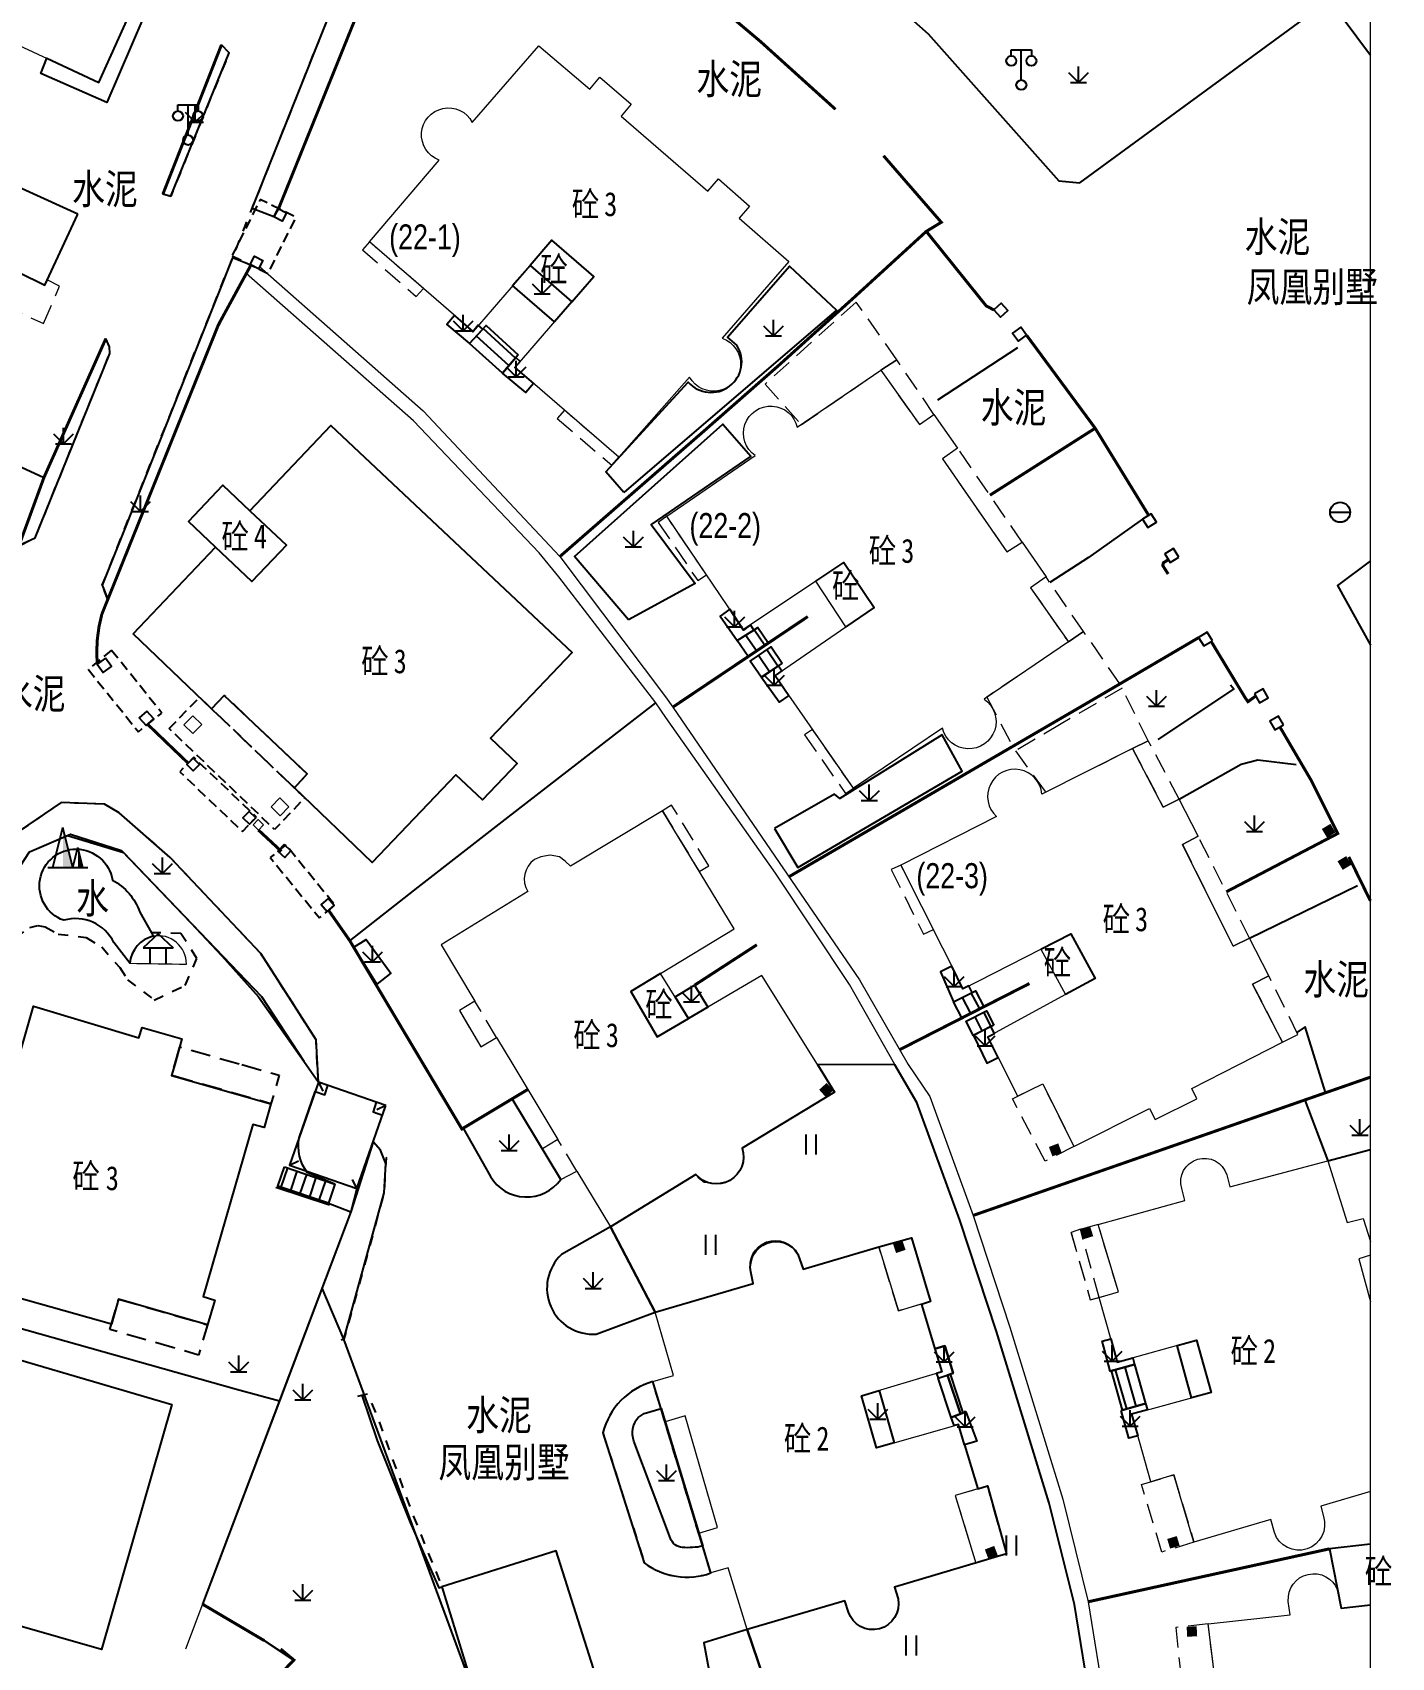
# Model space of a CAD drawing. Extents: x 396500 to 398250, y 1005980 to 1008200.
# Drawn here: x 397633.3 to 397701.1, y 1007370.4 to 1007451.5 of the extents above; entities that cross this region are included whole.
import ezdxf
from ezdxf.enums import TextEntityAlignment as Align

# ---------------------------------------------------------------- set-up
doc = ezdxf.new("R2010")
doc.units = 0
doc.header["$LTSCALE"] = 0.5
for name, pattern in [('X32', [1.5, 1, -0.5]), ('X5', [3, 2, -1]), ('X6', [2, 1, -1])]:
    doc.linetypes.add(name, pattern=pattern)
doc.layers.get('0').update_dxf_attribs({"linetype": 'CONTINUOUS'})
doc.layers.add('ASSIST', color=7, linetype='CONTINUOUS', plot=False)
for name, color, linetype in [('DLDW', 11, 'CONTINUOUS'), ('DLSS', 4, 'CONTINUOUS'), ('DMTZ', 3, 'CONTINUOUS'), ('GXYZ', 2, 'CONTINUOUS'), ('JMD', 6, 'CONTINUOUS'), ('SXSS', 5, 'CONTINUOUS'), ('ZBTZ', 3, 'CONTINUOUS')]:
    doc.layers.add(name, color=color, linetype=linetype)
doc.layers.add('绘图层', color=6, linetype='CONTINUOUS', lineweight=5)
doc.styles.add('宋体', font='SIMSUN.TTF')
doc.styles.add('正等线体', font='simhei.ttf')
doc.styles.add('细等线体', font='长等线体_0.TTF', dxfattribs={"width": 0.8})
doc.linetypes.add('10422', pattern='A,2,[150,AAA.SHX,S=1,R=0,X=0,Y=1],2,[177,AAA.SHX,S=1,R=0,X=0,Y=0.8],1e-09', length=4)
doc.linetypes.add('1161', pattern='A,0,[149,AAA.SHX,S=0.15,R=0,X=0,Y=0],-1.6', length=1.6)
doc.linetypes.add('443', pattern='A,5,[169,AAA.SHX,S=0.83,R=0,X=0,Y=0],5', length=10)
doc.linetypes.add('444', pattern='A,4.5,[145,AAA.SHX,S=1,R=0,X=0,Y=1],4.5,-0.5,[146,AAA.SHX,S=1,R=0,X=0,Y=0],-0.5', length=10)
doc.linetypes.add('445', pattern='A,8,-0.5,[147,AAA.SHX,S=1,R=0,X=0,Y=0],-1.5', length=10)

# ---------------------------------------------------------------- blocks, each defined once
blk = doc.blocks.new('gc124')
for p, q in [((-1, 1), (0, 0)), ((-0.8, 0), (0.8, 0)), ((0, 0), (0, 1.6)), ((0, 0), (1, 1))]:
    blk.add_line(p, q)
blk = doc.blocks.new('gc121')
for p, q in [((-0.5, -1), (-0.5, 1)), ((0.5, -1), (0.5, 1))]:
    blk.add_line(p, q)
blk = doc.blocks.new('gc291')
blk.add_lwpolyline([(-0.5, -0.5), (0.5, -0.5), (0.5, 0.5), (-0.5, 0.5), (-0.5, -0.5)])
blk = doc.blocks.new('gc002')
at = {"const_width": 1}
blk.add_lwpolyline([(-0.5, 0), (0.5, 0)], dxfattribs=at)
blk = doc.blocks.new('gc042')
blk.add_line((-1, 0), (1, 0))
blk.add_circle((0, 0), 1)
blk = doc.blocks.new('gc097')
for p, q in [((-1, 2.9), (-1, 3.5)), ((-1, 3.5), (1, 3.5)), ((0, 0.5), (0, 3.5)), ((1, 3.5), (1, 2.9))]:
    blk.add_line(p, q)
for centre in [(-1, 2.4), (1, 2.4), (0, 0)]:
    blk.add_circle(centre, 0.5)
blk = doc.blocks.new('gc021')
for p, q in [((-1.5, 0), (-0.5, 4)), ((0.5, 0), (-0.5, 4)), ((0.5, 0), (1, 2)), ((1.5, 0), (1, 2)), ((-2, 0), (2, 0))]:
    blk.add_line(p, q)
for points in [[(-0.5, 4), (0.5, 0), (-0.5, 0)], [(1, 2), (1.5, 0), (1, 0)]]:
    blk.add_solid(points)
blk = doc.blocks.new('gc100')
for p, q in [((0, 3), (-1.5, 1.6)), ((0, 3), (1.5, 1.6)), ((-1.5, 1.6), (1.5, 1.6)), ((-0.8, 0), (-0.8, 1.6)), ((0.8, 0), (0.8, 1.6))]:
    blk.add_line(p, q)

msp = doc.modelspace()

# ---------------------------------------------------------------- linework, layer by layer
at = {"layer": 'ASSIST', "linetype": 'Continuous', "flags": 128}
for points in [[(397657.495, 1007435.4), (397656.713, 1007434.489), (397655.078, 1007435.967), (397655.899, 1007436.863)], [(397669.98, 1007421.03), (397668.971, 1007420.354), (397668.419, 1007421.157), (397669.447, 1007421.805)], [(397670.674, 1007420.02), (397669.63, 1007419.303), (397669.064, 1007420.127), (397670.116, 1007420.833)], [(397680.724, 1007402.883), (397679.626, 1007402.323), (397679.218, 1007403.122), (397680.301, 1007403.674)], [(397681.229, 1007401.968), (397680.199, 1007401.452), (397679.838, 1007402.161), (397680.864, 1007402.684)], [(397645.845, 1007394.895), (397648.363, 1007394.039), (397648.037, 1007393.078), (397645.518, 1007393.934)], [(397687.084, 1007384.717), (397688.241, 1007385.041), (397688.791, 1007383.088), (397687.637, 1007382.762)], [(397679.682, 1007382.621), (397679.094, 1007382.397), (397678.439, 1007384.349), (397679.039, 1007384.55)]]:
    msp.add_lwpolyline(points, close=True, dxfattribs=at)
at = {"layer": 'DLDW', "linetype": 'Continuous', "lineweight": 0}
msp.add_lwpolyline([(397639.297, 1007406.404, 0.325068), (397638.139, 1007405.059, 0.006072), (397640.959, 1007405.012, 0.470006), (397639.297, 1007406.404)], format="xyb", close=True, dxfattribs=at)
at = {"layer": 'DLSS', "linetype": 'X6'}
msp.add_lwpolyline([(397637.032, 1007423.193), (397636.764, 1007423.922), (397650.04, 1007457.282), (397650.955, 1007458.473), (397652.284, 1007459.349, -0.258295), (397658.655, 1007459.404), (397659.73, 1007458.755)], format="xyb", dxfattribs=at)
at = {"layer": 'DLSS', "linetype": 'X6', "flags": 128}
for points in [[(397642.705, 1007450.869), (397643.09, 1007450.482), (397640.173, 1007443.319), (397639.788, 1007443.432)], [(397632.717, 1007425.933), (397633.424, 1007426.284), (397637.133, 1007435.48), (397637.129, 1007435.804), (397636.939, 1007436.214)], [(397650.273, 1007396.151), (397650.643, 1007395.721), (397650.913, 1007395.356), (397650.819, 1007393.599), (397648.809, 1007386.301), (397648.209, 1007386.063)]]:
    msp.add_lwpolyline(points, dxfattribs=at)
at = {"layer": 'DLSS', "linetype": 'X6'}
for points in [[(397647.48, 1007400), (397647.424, 1007401.24), (397644.662, 1007405.544), (397640.149, 1007410.333), (397637.598, 1007412.561), (397636.868, 1007412.986), (397634.717, 1007413.067), (397632.632, 1007411.654), (397630.919, 1007409.238), (397629.207, 1007405.136), (397629.346, 1007404.572), (397629.902, 1007404.24)], [(397630.74, 1007406.145), (397631.683, 1007405.768), (397632.114, 1007405.766), (397632.444, 1007406.078), (397632.445, 1007406.331), (397633.156, 1007406.83), (397633.551, 1007406.939), (397633.919, 1007406.871), (397634.564, 1007406.512), (397635.958, 1007406.332), (397636.733, 1007405.865), (397637.634, 1007404.842), (397638.02, 1007404.234), (397639.35, 1007403.214), (397640.898, 1007403.946), (397641.481, 1007405.297), (397640.68, 1007406.539), (397639.212, 1007406.577)], [(397647.542, 1007399.122), (397647.48, 1007400)]]:
    msp.add_lwpolyline(points, dxfattribs=at)
msp.add_lwpolyline([(397664.211, 1007384.184, 0.267468), (397661.726, 1007381.626), (397663.793, 1007375.145, 0.253695), (397667.112, 1007374.635)], format="xyb", close=True, dxfattribs=at)
at = {"layer": 'DLSS', "linetype": 'X6', "elevation": 0.948, "flags": 128}
msp.add_lwpolyline([(397649.509, 1007383.459), (397649.993, 1007383.572), (397650.431, 1007382.544), (397652.177, 1007377.722), (397653.702, 1007373.938)], dxfattribs=at)
at = {"layer": 'DMTZ', "linetype": '10422', "lineweight": 0}
for points in [[(397676.279, 1007400), (397674.022, 1007403.991), (397670.334, 1007409.553), (397664.869, 1007417.312), (397664.362, 1007418.047), (397659.534, 1007424.333), (397658.545, 1007425.529), (397652.274, 1007432.114), (397643.944, 1007439.463)], [(397644.609, 1007439.811), (397652.761, 1007432.619), (397659.582, 1007425.345)], [(397659.582, 1007425.345), (397664.854, 1007418.352), (397665.217, 1007417.835)], [(397665.217, 1007417.835), (397674.521, 1007404.225), (397676.943, 1007400)], [(397696.761, 1007306.861), (397687.598, 1007312.246), (397680.382, 1007317.646), (397684.902, 1007334.133), (397685.546, 1007336.91), (397686.965, 1007344.819), (397687.483, 1007353.638), (397687.217, 1007358.309), (397686.809, 1007362.596), (397686.086, 1007367.833), (397685.248, 1007373.06), (397683.988, 1007378.125), (397681.358, 1007386.68), (397679.528, 1007392.242), (397677.386, 1007398.111), (397676.283, 1007399.992), (397676.279, 1007400)], [(397676.943, 1007400), (397678.025, 1007398.402), (397680.189, 1007392.471), (397682.025, 1007386.892), (397684.662, 1007378.312), (397685.934, 1007373.2), (397686.779, 1007367.936), (397687.504, 1007362.677), (397687.915, 1007358.362), (397688.184, 1007353.637), (397687.661, 1007344.736), (397686.232, 1007336.769), (397685.581, 1007333.962), (397681.183, 1007317.921), (397687.986, 1007312.829), (397697.115, 1007307.465)], [(397658.709, 1007395.789), (397657.206, 1007398.291)], [(397640.922, 1007370.843), (397649.161, 1007392.653)]]:
    msp.add_lwpolyline(points, dxfattribs=at)
at = {"layer": 'DMTZ', "linetype": '10422', "flags": 128}
msp.add_lwpolyline([(397648.363, 1007394.039), (397646.981, 1007394.608, -0.201469), (397646.575, 1007396.344), (397647.381, 1007398.649)], format="xyb", dxfattribs=at)
msp.add_lwpolyline([(397648.037, 1007393.078), (397649.161, 1007392.653)], dxfattribs=at)
at = {"layer": 'JMD', "linetype": 'Continuous'}
for p, q in [((397657.039, 1007434.868), (397655.42, 1007436.341)), ((397657.364, 1007435.248), (397655.763, 1007436.714)), ((397656.713, 1007434.489), (397655.078, 1007435.967)), ((397669.387, 1007420.632), (397668.842, 1007421.424)), ((397669.802, 1007420.911), (397669.266, 1007421.691)), ((397668.971, 1007420.354), (397668.419, 1007421.157)), ((397670.454, 1007419.869), (397669.894, 1007420.684)), ((397669.63, 1007419.303), (397669.064, 1007420.127)), ((397670.042, 1007419.586), (397669.479, 1007420.405)), ((397680.517, 1007402.777), (397680.097, 1007403.57)), ((397679.626, 1007402.323), (397679.218, 1007403.122)), ((397680.072, 1007402.55), (397679.658, 1007403.346)), ((397680.199, 1007401.452), (397679.838, 1007402.161)), ((397680.646, 1007401.676), (397680.283, 1007402.388)), ((397681.093, 1007401.9), (397680.728, 1007402.615)), ((397647.542, 1007399.122), (397647.76, 1007398.672)), ((397650.9, 1007397.953), (397650.45, 1007397.736)), ((397645.996, 1007394.844), (397645.67, 1007393.882)), ((397646.102, 1007394.986), (397646.552, 1007395.204)), ((397646.47, 1007394.683), (397646.143, 1007393.721)), ((397646.943, 1007394.522), (397646.616, 1007393.56)), ((397647.417, 1007394.361), (397647.09, 1007393.4)), ((397647.89, 1007394.2), (397647.563, 1007393.239)), ((397648.363, 1007394.039), (397648.037, 1007393.078)), ((397649.46, 1007393.817), (397649.242, 1007394.267)), ((397687.759, 1007384.906), (397688.31, 1007382.952)), ((397688.241, 1007385.041), (397688.791, 1007383.088)), ((397679.094, 1007382.397), (397678.439, 1007384.349)), ((397679.561, 1007382.575), (397678.915, 1007384.509)), ((397687.278, 1007384.771), (397687.83, 1007382.816))]:
    msp.add_line(p, q, dxfattribs=at)
at = {"layer": 'JMD', "linetype": 'Continuous', "lineweight": 0}
for points in [[(397628.351, 1007459.066), (397626.237, 1007454.231), (397632.5, 1007451.232), (397632.373, 1007450.96), (397636.597, 1007448.998), (397638.958, 1007454.254), (397640.295, 1007453.636), (397641.931, 1007457.164), (397636.739, 1007459.54), (397637.088, 1007460.376), (397634.794, 1007461.413), (397634.435, 1007460.618), (397632.847, 1007461.306), (397633.177, 1007462.114), (397630.589, 1007463.286), (397630.982, 1007464.169), (397627.031, 1007465.969), (397624.72, 1007460.641)], [(397641.285, 1007416.514), (397640.834, 1007416.954), (397641.27, 1007417.401), (397641.721, 1007416.961)], [(397645.631, 1007412.416), (397645.179, 1007412.856), (397645.616, 1007413.303), (397646.067, 1007412.864)], [(397644.54, 1007412.226), (397644.281, 1007411.965), (397644.549, 1007411.699), (397644.808, 1007411.96)]]:
    msp.add_lwpolyline(points, close=True, dxfattribs=at)
at = {"layer": 'JMD', "color": 6, "linetype": '443', "const_width": 0.15, "flags": 128}
for points in [[(397663.137, 1007456.24), (397659.73, 1007458.755), (397655.6, 1007459.585), (397651.69, 1007457.898), (397645.552, 1007442.697)], [(397673.325, 1007447.658), (397669.59, 1007451.035), (397665.767, 1007454.258)], [(397639.788, 1007443.432), (397642.705, 1007450.869)], [(397681.222, 1007437.648), (397680.841, 1007437.851), (397677.854, 1007441.566), (397678.602, 1007442.02), (397675.721, 1007445.34)], [(397677.854, 1007441.566), (397674.219, 1007438.24), (397670.477, 1007434.864), (397666.72, 1007431.565), (397662.95, 1007428.28), (397659.582, 1007425.345)], [(397631.386, 1007422.545), (397633.855, 1007429.292), (397636.939, 1007436.214)], [(397688.941, 1007427.403), (397686.272, 1007431.752), (397682.857, 1007436.383)], [(397686.276, 1007431.745), (397681.026, 1007428.404)], [(397671.947, 1007422.35), (397667.795, 1007419.564), (397665.217, 1007417.834)], [(397691.441, 1007421.302), (397686.485, 1007418.391), (397670.996, 1007409.364)], [(397639.022, 1007416.977), (397640.096, 1007415.943), (397641.043, 1007415.037)], [(397692.814, 1007408.617), (397698.372, 1007411.527), (397697.055, 1007414.166), (397695.488, 1007416.84)], [(397644.549, 1007411.699), (397645.123, 1007411.166), (397645.697, 1007410.633)], [(397700, 1007408.167), (397698.926, 1007410.359)], [(397648.048, 1007407.694), (397649.101, 1007406.186)], [(397649.101, 1007406.186), (397652.783, 1007400)], [(397669.405, 1007405.975), (397666.301, 1007403.961)], [(397682.999, 1007404.043), (397676.52, 1007400.738)], [(397700, 1007399.372), (397680.189, 1007392.471)], [(397697.953, 1007375.838), (397685.934, 1007373.2)], [(397644.837, 1007371.262), (397641.765, 1007373.076)]]:
    msp.add_lwpolyline(points, dxfattribs=at)
at = {"layer": 'JMD', "linetype": 'Continuous', "flags": 128}
for points in [[(397635.537, 1007442.417), (397630.345, 1007444.793), (397630.693, 1007445.629), (397628.4, 1007446.666), (397628.04, 1007445.871), (397626.452, 1007446.559), (397626.783, 1007447.367), (397624.134, 1007448.567), (397624.529, 1007449.439), (397620.675, 1007451.289), (397618.364, 1007445.961), (397621.988, 1007444.39), (397619.843, 1007439.484), (397626.105, 1007436.485), (397625.969, 1007436.192), (397630.203, 1007434.251), (397632.583, 1007439.527), (397633.901, 1007438.889)], [(397645.313, 1007442.29), (397645.53, 1007442.714), (397645.948, 1007442.5), (397645.731, 1007442.076)], [(397638.308, 1007421.493), (397642.408, 1007425.817), (397641.057, 1007427.097), (397642.776, 1007428.911), (397644.127, 1007427.631), (397648.162, 1007431.889), (397660.188, 1007420.558), (397656.128, 1007416.288), (397657.452, 1007415.025), (397655.717, 1007413.2), (397654.391, 1007414.46), (397650.225, 1007410.077), (397646.341, 1007413.797), (397646.981, 1007414.498), (397642.849, 1007418.42), (397642.211, 1007417.754)], [(397636.926, 1007420.273), (397636.51, 1007419.978), (397636.806, 1007419.561), (397637.222, 1007419.856)], [(397641.288, 1007415.29), (397640.975, 1007414.966), (397641.3, 1007414.652), (397641.613, 1007414.976)], [(397645.834, 1007410.971), (397645.525, 1007410.644), (397645.859, 1007410.328), (397646.168, 1007410.655)], [(397628.664, 1007386.435), (397640.225, 1007383.043), (397636.719, 1007370.81), (397630.156, 1007372.691), (397629.802, 1007371.454), (397624.775, 1007372.931)], [(397653.702, 1007373.938), (397655.392, 1007368.447), (397656.276, 1007363.324), (397656.745, 1007358.463), (397662.768, 1007358.69), (397662.244, 1007364.126), (397661.253, 1007369.87), (397659.405, 1007375.732)]]:
    msp.add_lwpolyline(points, close=True, dxfattribs=at)
at = {"layer": 'JMD', "linetype": 'Continuous', "lineweight": 0}
for points in [[(397655.216, 1007447.006), (397658.537, 1007450.825), (397661.068, 1007448.666), (397661.577, 1007449.267), (397663.141, 1007447.914), (397662.632, 1007447.312), (397666.958, 1007443.568), (397667.492, 1007444.184), (397669.043, 1007442.825), (397668.516, 1007442.22), (397671, 1007440.069), (397667.678, 1007436.233, -1.459647), (397666.048, 1007434.295), (397662.523, 1007430.307), (397657.344, 1007434.77), (397660.184, 1007438.051), (397658.092, 1007439.862), (397655.25, 1007436.579), (397650.084, 1007441.051), (397653.563, 1007445.12, -1.457698)], [(397671.422, 1007431.792), (397675.593, 1007434.645), (397677.51, 1007431.927), (397678.237, 1007432.431), (397679.413, 1007430.752), (397678.664, 1007430.227), (397681.868, 1007425.571), (397682.635, 1007426.062), (397683.824, 1007424.325), (397683.054, 1007423.788), (397684.939, 1007421.082), (397680.733, 1007418.233, -1.459647), (397678.655, 1007416.786), (397674.216, 1007413.784), (397670.313, 1007419.413), (397673.847, 1007421.838), (397672.352, 1007424.118), (397668.744, 1007421.703), (397664.916, 1007427.351), (397669.32, 1007430.378, -1.461157)], [(397679.299, 1007378.493), (397680.332, 1007375.13), (397676.273, 1007373.935), (397676.444, 1007373.346, -0.93901), (397673.968, 1007372.684), (397673.791, 1007373.237), (397668.925, 1007371.818), (397667.976, 1007374.886), (397667.112, 1007374.635), (397666.508, 1007376.623), (397667.45, 1007376.897), (397665.832, 1007382.471), (397664.83, 1007382.18), (397664.211, 1007384.184), (397665.248, 1007384.485), (397664.329, 1007387.649), (397669.224, 1007389.075), (397669.098, 1007389.663, -0.885325), (397671.454, 1007390.546), (397671.718, 1007389.799), (397675.485, 1007390.91), (397676.465, 1007387.719), (397677.598, 1007388.065), (397678.634, 1007384.674), (397674.621, 1007383.477), (397675.369, 1007380.879), (397679.453, 1007382.047), (397680.424, 1007378.835)]]:
    msp.add_lwpolyline(points, format="xyb", close=True, dxfattribs=at)
at = {"layer": 'JMD', "linetype": 'X32', "flags": 128}
for points in [[(397643.236, 1007440.354), (397645.026, 1007439.462), (397646.425, 1007442.268), (397644.635, 1007443.16)], [(397640.102, 1007416.759), (397641.609, 1007418.331), (397642.211, 1007417.754), (397646.861, 1007413.3), (397645.355, 1007411.727)], [(397641.32, 1007415.328), (397640.63, 1007414.604), (397643.758, 1007411.626), (397644.448, 1007412.35)], [(397645.912, 1007410.96), (397645.138, 1007410.328), (397647.591, 1007407.319), (397648.366, 1007407.951)]]:
    msp.add_lwpolyline(points, close=True, dxfattribs=at)
at = {"layer": 'JMD', "linetype": 'X5', "lineweight": 0}
for points in [[(397650.084, 1007441.051), (397649.734, 1007440.647), (397652.423, 1007438.319), (397652.774, 1007438.723)], [(397634.636, 1007438.836), (397634.019, 1007439.144), (397633.901, 1007438.889), (397632.583, 1007439.527), (397631.835, 1007437.869), (397633.825, 1007436.971)], [(397676.387, 1007435.158), (397674.359, 1007438.042), (397669.825, 1007433.952), (397671.612, 1007431.922), (397675.593, 1007434.645)], [(397676.387, 1007435.158), (397675.593, 1007434.645), (397677.51, 1007431.927), (397678.237, 1007432.431)], [(397659.812, 1007432.644), (397659.446, 1007432.226), (397662.171, 1007429.901), (397662.523, 1007430.307)], [(397679.413, 1007430.752), (397678.664, 1007430.227), (397681.868, 1007425.571), (397682.635, 1007426.062)], [(397664.916, 1007427.351), (397664.487, 1007427.049), (397666.455, 1007424.145), (397666.889, 1007424.44)], [(397683.824, 1007424.325), (397683.054, 1007423.788), (397684.939, 1007421.082), (397685.701, 1007421.601)], [(397687.51, 1007418.995), (397685.701, 1007421.601), (397684.939, 1007421.082), (397680.881, 1007418.334), (397682.166, 1007415.874)], [(397687.617, 1007418.779), (397684.578, 1007416.99), (397682.298, 1007415.648), (397683.804, 1007413.589), (397688.145, 1007415.772), (397688.921, 1007416.154)], [(397671.782, 1007416.443), (397673.83, 1007413.515), (397674.216, 1007413.784), (397672.182, 1007416.717)], [(397688.921, 1007416.154), (397688.145, 1007415.772), (397689.674, 1007412.834), (397690.462, 1007413.239)], [(397665.155, 1007412.944), (397664.692, 1007412.661), (397666.531, 1007409.63), (397667.009, 1007409.921)], [(397691.414, 1007411.39), (397690.626, 1007410.985), (397693.155, 1007405.903), (397693.976, 1007406.302)], [(397676.59, 1007409.945), (397676.11, 1007409.727), (397677.71, 1007406.51), (397678.212, 1007406.732)], [(397694.935, 1007404.425), (397694.122, 1007404.01), (397695.622, 1007401.111), (397696.387, 1007401.495)], [(397655.341, 1007403.167), (397654.569, 1007402.689), (397655.644, 1007400.888), (397656.426, 1007401.355)], [(397682.154, 1007398.293), (397683.659, 1007399.042), (397685.216, 1007395.914), (397683.781, 1007395.175)], [(397659.484, 1007396.257), (397658.709, 1007395.789), (397659.626, 1007394.262), (397660.435, 1007394.684)], [(397686.422, 1007392.026), (397685.069, 1007391.642), (397686.034, 1007388.256), (397687.436, 1007388.66)], [(397685.537, 1007391.782), (397685.074, 1007391.627), (397686.034, 1007388.256), (397686.483, 1007388.381)], [(397675.485, 1007390.91), (397677.122, 1007391.354), (397678.064, 1007388.171), (397676.465, 1007387.719)], [(397691.202, 1007376.171), (397689.601, 1007375.681), (397688.587, 1007379.049), (397690.192, 1007379.524)], [(397680.332, 1007375.13), (397681.849, 1007375.584), (397680.899, 1007378.979), (397679.299, 1007378.493)], [(397691.904, 1007372.096), (397690.292, 1007371.909), (397690.67, 1007368.41), (397692.35, 1007368.613)]]:
    msp.add_lwpolyline(points, close=True, dxfattribs=at)
at = {"layer": 'JMD', "linetype": 'Continuous', "flags": 128}
for points in [[(397660.184, 1007438.051), (397661.279, 1007439.316), (397659.187, 1007441.127), (397658.092, 1007439.862)], [(397655.078, 1007435.967), (397655.899, 1007436.863)], [(397657.495, 1007435.4), (397656.713, 1007434.489)], [(397644.127, 1007427.631), (397645.941, 1007425.911), (397644.222, 1007424.098), (397642.408, 1007425.817)], [(397672.352, 1007424.118), (397673.743, 1007425.048), (397675.248, 1007422.799), (397673.847, 1007421.838)], [(397668.419, 1007421.157), (397669.447, 1007421.805)], [(397669.98, 1007421.03), (397668.971, 1007420.354)], [(397669.064, 1007420.127), (397670.116, 1007420.833)], [(397670.674, 1007420.02), (397669.63, 1007419.303)], [(397683.567, 1007405.756), (397685.058, 1007406.515), (397686.27, 1007404.298), (397684.803, 1007403.496)], [(397664.605, 1007404.541), (397663.121, 1007403.646), (397664.44, 1007401.391), (397665.997, 1007402.302)], [(397679.218, 1007403.122), (397680.301, 1007403.674)], [(397632.506, 1007400), (397633.329, 1007402.921), (397638.589, 1007401.332), (397638.755, 1007401.844), (397640.737, 1007401.282), (397640.373, 1007400)], [(397680.724, 1007402.883), (397679.626, 1007402.323)], [(397679.838, 1007402.161), (397680.864, 1007402.684)], [(397681.229, 1007401.968), (397680.199, 1007401.452)], [(397640.373, 1007400), (397640.218, 1007399.452), (397645.175, 1007398.046), (397644.837, 1007396.854), (397644.264, 1007397.017), (397641.789, 1007388.42), (397642.371, 1007388.253), (397642.015, 1007387.017), (397637.575, 1007388.295), (397637.222, 1007387.047), (397629.471, 1007389.231), (397630.881, 1007394.236), (397631.258, 1007394.128), (397632.316, 1007397.802), (397631.919, 1007397.917), (397632.506, 1007400)], [(397645.845, 1007394.895), (397648.363, 1007394.039)], [(397648.037, 1007393.078), (397645.518, 1007393.934)], [(397687.084, 1007384.717), (397688.241, 1007385.041)], [(397678.439, 1007384.349), (397679.039, 1007384.55)], [(397679.682, 1007382.621), (397679.094, 1007382.397)], [(397688.791, 1007383.088), (397687.637, 1007382.762)], [(397700, 1007376.076), (397697.953, 1007375.838), (397698.545, 1007372.884), (397700, 1007373.047)]]:
    msp.add_lwpolyline(points, dxfattribs=at)
for points, elevation in [([(397644.131, 1007439.908), (397644.348, 1007440.332), (397644.766, 1007440.118), (397644.549, 1007439.694)], 24.157), ([(397638.989, 1007417.635), (397638.61, 1007417.294), (397638.952, 1007416.914), (397639.331, 1007417.255)], 23.572), ([(397644.091, 1007412.626), (397643.778, 1007412.302), (397644.103, 1007411.988), (397644.416, 1007412.312)], 23.72), ([(397648.022, 1007408.277), (397647.68, 1007407.985), (397647.979, 1007407.635), (397648.321, 1007407.928)], 23.83), ([(397650.9, 1007397.953), (397647.542, 1007399.122), (397646.102, 1007394.986), (397649.46, 1007393.817)], 23.979)]:
    msp.add_lwpolyline(points, close=True, dxfattribs=dict(at, elevation=elevation))
at = {"layer": 'JMD', "linetype": '444', "flags": 128}
for points in [[(397611.078, 1007439.806), (397633.855, 1007429.292)], [(397689.647, 1007424.894), (397689.673, 1007425.029), (397689.932, 1007425.194)], [(397629.769, 1007403.936), (397631.885, 1007408.747), (397633.131, 1007410.609), (397635.176, 1007411.488), (397637.729, 1007410.676), (397641.185, 1007407.067), (397642.728, 1007405.43), (397644.556, 1007403.38), (397646.927, 1007400)], [(397646.927, 1007400), (397647.542, 1007399.122)], [(397645.416, 1007393.883), (397648.086, 1007392.997)], [(397649.46, 1007393.817), (397649.161, 1007392.653), (397645.598, 1007383.221), (397641.765, 1007373.076)], [(397649.703, 1007383.505), (397650.472, 1007381.252), (397652.117, 1007377.149), (397653.539, 1007373.895), (397653.702, 1007373.938)]]:
    msp.add_lwpolyline(points, dxfattribs=at)
at = {"layer": 'JMD', "color": 6, "linetype": '443', "const_width": 0.15, "flags": 128}
msp.add_lwpolyline([(397644.175, 1007439.886), (397642.556, 1007436.914), (397642.425, 1007436.587), (397636.74, 1007422.467, 0.086822), (397636.51, 1007419.978)], format="xyb", dxfattribs=at)
at = {"layer": 'JMD', "linetype": '443', "const_width": 0.15, "flags": 128}
msp.add_lwpolyline([(397689.932, 1007425.194), (397689.673, 1007425.029), (397689.647, 1007424.894), (397689.915, 1007424.472)], dxfattribs=at)
at = {"layer": 'JMD', "linetype": 'X32', "elevation": 23.45, "flags": 128}
msp.add_lwpolyline([(397637.219, 1007420.67), (397636.059, 1007419.72), (397638.561, 1007416.602), (397639.733, 1007417.538)], close=True, dxfattribs=at)
at = {"layer": 'JMD', "color": 6, "linetype": '443', "const_width": 0.15, "flags": 128}
for points, elevation in [([(397694.276, 1007418.38), (397693.895, 1007418.104), (397693.772, 1007418.274), (397692.063, 1007421.104)], 27.164), ([(397660.349, 1007339.901), (397660.897, 1007341.867), (397662.072, 1007346.034), (397662.52, 1007352.741), (397662.545, 1007353.571), (397661.943, 1007353.642), (397659.971, 1007355.415), (397657.69, 1007357.181), (397655.9, 1007358.604), (397644.298, 1007368.199), (397646.316, 1007370.292), (397645.657, 1007370.84)], 24.572)]:
    msp.add_lwpolyline(points, dxfattribs=dict(at, elevation=elevation))
at = {"layer": 'JMD', "linetype": 'X5', "flags": 128}
msp.add_lwpolyline([(397642.211, 1007417.754), (397642.849, 1007418.42), (397646.981, 1007414.498), (397646.341, 1007413.797)], close=True, dxfattribs=at)
at = {"layer": 'JMD', "linetype": '445', "flags": 128}
msp.add_lwpolyline([(397649.107, 1007406.175), (397652.513, 1007408.849), (397656.858, 1007412.222), (397664.362, 1007418.047)], dxfattribs=at)
at = {"layer": 'JMD', "linetype": 'Continuous', "lineweight": 0}
for points in [[(397693.435, 1007400), (397695.622, 1007401.111), (397694.122, 1007404.01), (397694.935, 1007404.425), (397693.976, 1007406.302), (397693.155, 1007405.903), (397690.626, 1007410.985), (397691.414, 1007411.39), (397690.462, 1007413.239), (397689.674, 1007412.834), (397688.145, 1007415.772), (397683.621, 1007413.497, 1.461157), (397681.352, 1007412.369), (397676.59, 1007409.945), (397679.691, 1007403.782), (397683.567, 1007405.756), (397684.803, 1007403.496), (397680.925, 1007401.375), (397681.616, 1007400)], [(397672.428, 1007400), (397669.66, 1007404.444), (397665.997, 1007402.302), (397664.605, 1007404.541), (397668.269, 1007406.767), (397664.692, 1007412.661), (397660.119, 1007409.904), (397659.851, 1007410.148), (397659.569, 1007410.357), (397659.099, 1007410.445), (397658.634, 1007410.361), (397658.317, 1007410.224, 0.401644), (397657.979, 1007408.629), (397653.662, 1007405.971), (397655.341, 1007403.167), (397654.569, 1007402.689), (397655.644, 1007400.888), (397656.426, 1007401.355), (397657.239, 1007400)], [(397657.239, 1007400), (397659.484, 1007396.257), (397658.709, 1007395.789), (397659.626, 1007394.262), (397660.435, 1007394.684), (397662.108, 1007391.911), (397666.365, 1007394.508), (397666.476, 1007394.364), (397666.773, 1007394.13), (397667.437, 1007394.061), (397667.99, 1007394.192, 0.397127), (397668.673, 1007395.834), (397673.281, 1007398.629), (397672.428, 1007400)], [(397700, 1007378.701), (397697.524, 1007377.975), (397697.661, 1007377.454, -0.995691), (397695.219, 1007376.649), (397695.04, 1007377.304), (397691.202, 1007376.171), (397690.192, 1007379.524), (397689.05, 1007379.186), (397688.099, 1007382.552), (397692.052, 1007383.64), (397691.335, 1007386.246), (397687.381, 1007385.159), (397686.483, 1007388.381), (397687.436, 1007388.66), (397686.422, 1007392.026), (397690.747, 1007393.218), (397690.59, 1007393.818, -0.991493), (397692.837, 1007394.504), (397692.986, 1007393.893), (397697.886, 1007395.2), (397698.843, 1007392.119), (397699.632, 1007392.327), (397700, 1007391.171)], [(397700, 1007354.706, -0.519026), (397698.264, 1007355.593), (397698.179, 1007356.207), (397694.007, 1007355.674), (397693.561, 1007359.149), (397692.381, 1007358.998), (397691.961, 1007362.344), (397696.028, 1007362.866), (397695.684, 1007365.548), (397691.706, 1007364.985), (397691.192, 1007368.475), (397692.35, 1007368.613), (397691.904, 1007372.096), (397695.996, 1007372.546), (397695.908, 1007373.22, -0.868458), (397698.366, 1007373.779), (397698.545, 1007372.884), (397700, 1007373.047)]]:
    msp.add_lwpolyline(points, format="xyb", dxfattribs=at)
at = {"layer": 'JMD', "linetype": 'X5', "flags": 128}
for points in [[(397640.373, 1007400), (397640.622, 1007400.878), (397643.719, 1007400)], [(397643.719, 1007400), (397645.591, 1007399.469), (397645.175, 1007398.046), (397640.218, 1007399.452), (397640.373, 1007400)]]:
    msp.add_lwpolyline(points, dxfattribs=at)
at = {"layer": 'JMD', "color": 6, "linetype": '443', "flags": 128}
msp.add_lwpolyline([(397652.783, 1007400, 0.15, 0.15, 0), (397654.696, 1007396.786, 0.15, 0.15, 0), (397657.984, 1007398.758, 0, 0, 0)], format="xyseb", dxfattribs=at)
at = {"layer": 'JMD', "linetype": 'Continuous', "lineweight": 0}
for points in [[(397681.616, 1007400), (397682.41, 1007398.421), (397683.659, 1007399.042), (397685.216, 1007395.914), (397688.981, 1007397.81), (397689.266, 1007397.26), (397691.347, 1007398.296), (397691.094, 1007398.81), (397693.435, 1007400)], [(397700, 1007390.495), (397699.422, 1007390.301), (397700, 1007388.158)]]:
    msp.add_lwpolyline(points, dxfattribs=at)
at = {"layer": 'JMD', "linetype": '444', "flags": 128}
for points, elevation in [([(397624.499, 1007389.137), (397643.46, 1007383.812), (397645.598, 1007383.221)], -1.098), ([(397648.809, 1007386.301), (397647.723, 1007388.846)], 1.036)]:
    msp.add_lwpolyline(points, dxfattribs=dict(at, elevation=elevation))
at = {"layer": 'JMD', "linetype": 'X5', "elevation": 0.102, "flags": 128}
msp.add_lwpolyline([(397637.139, 1007386.782), (397637.575, 1007388.295), (397642.015, 1007387.017), (397641.565, 1007385.508)], close=True, dxfattribs=at)
at = {"layer": 'SXSS', "linetype": 'Continuous', "flags": 128}
msp.add_lwpolyline([(397637.342, 1007406.085, 0.366592), (397634.839, 1007407.195, -1.751563), (397637.267, 1007409.205, -0.184268), (397638.631, 1007407.61), (397639.212, 1007406.577), (397639.297, 1007406.404, 0.325068), (397638.139, 1007405.059)], format="xyb", close=True, dxfattribs=at)
at = {"layer": 'ZBTZ', "linetype": '1161', "flags": 128}
for points in [[(397700, 1007458.38), (397699.342, 1007459.294), (397692.949, 1007454.665), (397691.841, 1007456.191), (397686.914, 1007452.605), (397680.354, 1007461.406), (397678.855, 1007463.154), (397676.93, 1007464.165), (397674.142, 1007464.177), (397671.013, 1007461.115), (397670.438, 1007459.103), (397670.722, 1007457.844), (397677.953, 1007451.423), (397684.464, 1007444.082), (397685.511, 1007443.986), (397697.961, 1007453.105), (397700, 1007450.351)], [(397682.397, 1007435.749), (397678.418, 1007433.147)], [(397700, 1007425.127), (397698.355, 1007423.901), (397700, 1007420.924)], [(397689.414, 1007416.218), (397693.194, 1007418.722), (397693.028, 1007418.926)], [(397647.495, 1007400), (397647.424, 1007401.24), (397644.662, 1007405.544), (397640.149, 1007410.333), (397637.598, 1007412.561), (397636.868, 1007412.986), (397634.717, 1007413.067), (397632.632, 1007411.654), (397630.919, 1007409.238), (397629.207, 1007405.136), (397629.346, 1007404.572), (397629.913, 1007404.252), (397630.704, 1007406.063), (397631.807, 1007408.57), (397633.131, 1007410.609), (397635.03, 1007411.425), (397637.817, 1007410.577), (397644.71, 1007403.391), (397646.809, 1007400.171), (397646.929, 1007400)], [(397693.976, 1007406.302), (397699.357, 1007408.933)], [(397646.929, 1007400), (397647.545, 1007399.124), (397647.495, 1007400)]]:
    msp.add_lwpolyline(points, dxfattribs=at)
at = {"layer": 'ZBTZ', "linetype": '1161', "elevation": 0.957, "flags": 128}
msp.add_lwpolyline([(397645.313, 1007442.29), (397644.243, 1007442.716), (397650.04, 1007457.282), (397650.955, 1007458.473), (397652.284, 1007459.349, -0.258336), (397658.655, 1007459.404), (397659.73, 1007458.755), (397655.6, 1007459.585), (397651.69, 1007457.898), (397645.554, 1007442.702)], format="xyb", close=True, dxfattribs=at)
at = {"layer": 'ZBTZ', "linetype": '1161'}
for points in [[(397638.202, 1007452.572), (397638.841, 1007452.289), (397636.995, 1007447.989), (397633.692, 1007449.449), (397633.999, 1007450.205), (397636.597, 1007448.998)], [(397658.092, 1007439.862), (397660.184, 1007438.051), (397659.319, 1007437.052), (397657.227, 1007438.863)], [(397654.329, 1007437.376), (397653.944, 1007436.914), (397655.078, 1007435.967), (397655.74, 1007436.689), (397655.515, 1007436.886), (397655.243, 1007436.548)], [(397658.267, 1007433.975), (397657.876, 1007433.531), (397656.713, 1007434.489), (397657.381, 1007435.268), (397657.608, 1007435.075), (397657.337, 1007434.771)], [(397668.06, 1007422.711), (397667.568, 1007422.365), (397668.419, 1007421.157), (397669.248, 1007421.679), (397669.081, 1007421.929), (397668.746, 1007421.669)], [(397671.001, 1007418.408), (397670.509, 1007418.078), (397669.626, 1007419.323), (397670.476, 1007419.884), (397670.644, 1007419.641), (397670.313, 1007419.413)], [(397649.314, 1007405.852), (397649.925, 1007406.231), (397651.151, 1007404.554), (397650.451, 1007404.017)], [(397679.132, 1007404.909), (397678.556, 1007404.618), (397679.218, 1007403.122), (397680.137, 1007403.59), (397679.968, 1007403.923), (397679.683, 1007403.777)], [(397681.075, 1007401.891), (397680.203, 1007401.45), (397680.875, 1007400.061), (397681.442, 1007400.348), (397680.925, 1007401.375), (397681.257, 1007401.557)], [(397686.702, 1007385.894), (397686.62, 1007386.206), (397687.054, 1007386.313), (397687.375, 1007385.149), (397688.157, 1007385.372), (397688.241, 1007385.041), (397687.018, 1007384.699)], [(397690.371, 1007385.981), (397691.335, 1007386.246), (397692.052, 1007383.64), (397691.087, 1007383.374)], [(397687.574, 1007382.745), (397688.791, 1007383.088), (397688.879, 1007382.766), (397688.089, 1007382.555), (397688.399, 1007381.482), (397687.948, 1007381.355)]]:
    msp.add_lwpolyline(points, close=True, dxfattribs=at)
at = {"layer": 'ZBTZ', "linetype": '1161', "flags": 128}
for points in [[(397642.705, 1007450.869), (397639.788, 1007443.432), (397640.173, 1007443.319), (397643.09, 1007450.482)], [(397644.175, 1007439.886), (397643.263, 1007440.253), (397640.985, 1007434.53), (397639.582, 1007431.004), (397637.59, 1007425.998), (397636.764, 1007423.922), (397637.032, 1007423.193), (397642.425, 1007436.587)], [(397636.939, 1007436.214), (397633.855, 1007429.292), (397632.621, 1007425.919), (397633.424, 1007426.284), (397637.133, 1007435.48), (397637.129, 1007435.804)], [(397662.996, 1007422.195), (397660.312, 1007425.351), (397667.714, 1007431.941), (397669.101, 1007430.353), (397664.133, 1007426.95), (397666.325, 1007424.003)], [(397670.288, 1007411.779), (397671.444, 1007409.836), (397679.647, 1007414.64), (397678.641, 1007416.453), (397673.544, 1007413.268), (397673.278, 1007413.487)], [(397666.301, 1007403.961), (397666.953, 1007402.868), (397665.997, 1007402.302), (397665.328, 1007403.381)], [(397648.809, 1007386.301), (397650.819, 1007393.599), (397650.898, 1007395.062), (397650.643, 1007395.721), (397650.273, 1007396.151), (397649.161, 1007392.653), (397641.765, 1007373.076), (397644.837, 1007371.262), (397646.316, 1007370.292), (397644.298, 1007368.199), (397656.319, 1007358.271), (397656.745, 1007358.463), (397656.276, 1007363.324), (397655.392, 1007368.447)], [(397678.439, 1007384.349), (397679.2, 1007384.604), (397678.772, 1007385.968), (397678.287, 1007385.809), (397678.634, 1007384.674), (397678.36, 1007384.588)], [(397675.496, 1007383.737), (397676.248, 1007381.132), (397675.369, 1007380.879), (397674.621, 1007383.477)], [(397679.827, 1007382.675), (397680.378, 1007381.212), (397679.762, 1007381.026), (397679.453, 1007382.047), (397679.24, 1007381.994), (397679.09, 1007382.396)]]:
    msp.add_lwpolyline(points, close=True, dxfattribs=at)
for points in [[(397662.768, 1007428.54), (397661.873, 1007429.572), (397665.98, 1007434.051, 0.931798), (397668.4, 1007435.887), (397667.933, 1007436.285), (397671.028, 1007439.826), (397673.374, 1007437.629)], [(397666.705, 1007375.975, -0.074159), (397665.694, 1007375.908, -0.281293), (397665.092, 1007376.355), (397663.277, 1007381.215, -0.261068), (397663.479, 1007382.387), (397663.782, 1007382.587), (397664.625, 1007382.843)]]:
    msp.add_lwpolyline(points, format="xyb", close=True, dxfattribs=at)
at = {"layer": 'ZBTZ', "linetype": '1161'}
for points in [[(397688.639, 1007427.211), (397685.935, 1007425.298), (397684.019, 1007424.043)], [(397690.462, 1007413.239), (397693.56, 1007414.989), (397694.388, 1007415.202), (397696.291, 1007414.973)], [(397697.332, 1007400), (397696.751, 1007401.887), (397696.334, 1007401.601)], [(397697.763, 1007398.6), (397697.332, 1007400)], [(397696.729, 1007398.221), (397697.886, 1007395.2), (397700, 1007395.76)]]:
    msp.add_lwpolyline(points, dxfattribs=at)
at = {"layer": 'ZBTZ', "linetype": 'Continuous', "flags": 128}
msp.add_lwpolyline([(397686.086, 1007367.833), (397685.248, 1007373.06), (397683.988, 1007378.125), (397681.358, 1007386.68), (397679.528, 1007392.242), (397677.386, 1007398.111), (397676.283, 1007399.992), (397672.428, 1007400), (397673.281, 1007398.629), (397668.673, 1007395.834, -0.821722), (397666.365, 1007394.508), (397662.108, 1007391.911), (397664.329, 1007387.649), (397669.224, 1007389.075), (397669.098, 1007389.663, -0.835743), (397671.454, 1007390.546), (397671.718, 1007389.799), (397675.485, 1007390.91), (397677.122, 1007391.354), (397678.064, 1007388.171), (397677.609, 1007388.032), (397678.287, 1007385.809), (397678.772, 1007385.968), (397679.2, 1007384.604), (397678.913, 1007384.508), (397679.558, 1007382.574), (397679.827, 1007382.675), (397680.378, 1007381.212), (397679.762, 1007381.026), (397680.424, 1007378.835), (397680.899, 1007378.979), (397681.849, 1007375.584), (397676.273, 1007373.935), (397676.444, 1007373.346, -0.93901), (397673.968, 1007372.684), (397673.791, 1007373.237), (397668.925, 1007371.818), (397670.533, 1007367.074)], format="xyb", dxfattribs=at)
at = {"layer": 'ZBTZ', "linetype": '1161'}
for points in [[(397654.751, 1007396.819), (397656.116, 1007394.415, 0.536702), (397659.626, 1007394.262), (397657.207, 1007398.292)], [(397662.108, 1007391.911), (397659.66, 1007390.516, 0.704655), (397661.394, 1007386.549), (397664.329, 1007387.649)], [(397664.211, 1007384.184, 0.267468), (397661.726, 1007381.626), (397663.793, 1007375.145, 0.253695), (397667.112, 1007374.635)], [(397668.925, 1007371.818), (397666.763, 1007371.143), (397667.562, 1007366.836, 0.863247), (397670.533, 1007367.074)]]:
    msp.add_lwpolyline(points, format="xyb", close=True, dxfattribs=at)
at = {"layer": '绘图层', "linetype": 'Continuous', "flags": 128}
msp.add_lwpolyline([(397300, 1007530), (397300, 1007130), (397700, 1007130), (397700, 1007530)], close=True, dxfattribs=at)

# ---------------------------------------------------------------- block references
at = {"layer": 'DLDW', "linetype": 'Continuous', "xscale": 0.5, "yscale": 0.5, "zscale": 0.5}
for p in [(397682.593, 1007448.87, 26.337), (397641.038, 1007446.125, 22.76)]:
    msp.add_blockref('gc097', p, dxfattribs=at)
at = {"layer": 'DLDW', "linetype": 'Continuous', "xscale": 0.5, "yscale": 0.5}
for name, p in [('gc021', (397635.049, 1007409.834)), ('gc100', (397639.548, 1007405.027))]:
    msp.add_blockref(name, p, dxfattribs=at)
at = {"layer": 'GXYZ', "linetype": 'Continuous', "xscale": 0.5, "yscale": 0.5, "zscale": 0.5}
msp.add_blockref('gc042', (397698.491, 1007427.551), dxfattribs=at)
at = {"layer": 'JMD', "linetype": 'Continuous', "zscale": 0.5}
for name, p, xscale, yscale, rotation in [('gc291', (397681.575, 1007437.635, 27.734), 0.4999999999937598, 0.4999999999972942, 312.9833753950869), ('gc291', (397682.508, 1007436.438), 0.4999999999953705, 0.4999999999994551, 126.017502163691), ('gc291', (397688.984, 1007427.134, 26.785), 0.5, 0.5, 302.4206471146083), ('gc291', (397690.099, 1007425.397), 0.4999999999999999, 0.5, 122.4206471146083), ('gc291', (397691.779, 1007421.225, 26.997), 0.4999999999999812, 0.4999999999998173, 121.1269605459605), ('gc291', (397694.556, 1007418.395, 27.164), 0.5, 0.5, 299.7812711169556), ('gc291', (397695.332, 1007417.039, 27.291), 0.5, 0.5, 119.7812711169557), ('gc002', (397697.92, 1007411.666), 0.5, 0.5, 300.9633206926276), ('gc002', (397698.706, 1007410.055), 0.4999999999999997, 0.5, 300.9633206926276), ('gc291', (397647.699, 1007398.805, 24.02), 0.4999999999999999, 0.5, 341.2237302271932), ('gc002', (397672.864, 1007398.725), 0.4999999999999999, 0.5, 311.8765427017329), ('gc291', (397650.582, 1007397.8, 23.979), 0.5, 0.5, 160.7705138204383), ('gc002', (397684.288, 1007395.743), 0.4999999999999999, 0.5, 290.7711941276297), ('gc002', (397676.505, 1007390.911), 0.5, 0.5, 288.4352013483498), ('gc002', (397685.865, 1007391.602), 0.5, 0.5, 17.24136961610077), ('gc002', (397681.095, 1007375.661), 0.5, 0.5, 291.1238023220963), ('gc002', (397690.179, 1007376.164), 0.5, 0.5, 286.6968656182507), ('gc002', (397691.1, 1007371.715), 0.4999999999999998, 0.5, 3.013091986732332)]:
    msp.add_blockref(name, p, dxfattribs=dict(at, xscale=xscale, yscale=yscale, rotation=rotation))
at = {"layer": 'ZBTZ', "linetype": 'Continuous', "xscale": 0.5, "yscale": 0.5}
for name, p in [('gc124', (397685.438, 1007448.986)), ('gc124', (397641.402, 1007447.01)), ('gc124', (397658.705, 1007438.457)), ('gc124', (397654.756, 1007436.605)), ('gc124', (397670.239, 1007436.361)), ('gc124', (397657.409, 1007434.309)), ('gc124', (397634.83, 1007430.959)), ('gc124', (397638.671, 1007427.584)), ('gc124', (397663.245, 1007425.826)), ('gc124', (397668.297, 1007421.831)), ('gc124', (397670.276, 1007418.932)), ('gc124', (397689.34, 1007417.877)), ('gc124', (397675.013, 1007413.177)), ('gc124', (397694.222, 1007411.62)), ('gc124', (397639.758, 1007409.531)), ('gc124', (397650.232, 1007405.123)), ('gc124', (397679.243, 1007403.899)), ('gc124', (397666.143, 1007403.134)), ('gc124', (397680.796, 1007400.936)), ('gc124', (397699.481, 1007396.478)), ('gc124', (397657.053, 1007395.707)), ('gc121', (397672.108, 1007396.012)), ('gc121', (397667.108, 1007391.012)), ('gc124', (397661.239, 1007388.835)), ('gc124', (397678.75, 1007385.171)), ('gc124', (397687.122, 1007385.199)), ('gc124', (397643.564, 1007384.677)), ('gc124', (397646.765, 1007383.271)), ('gc124', (397675.433, 1007382.306)), ('gc124', (397679.79, 1007381.923)), ('gc124', (397688.023, 1007381.951)), ('gc124', (397664.897, 1007379.252)), ('gc121', (397682.108, 1007376.012)), ('gc124', (397646.765, 1007373.271)), ('gc121', (397677.108, 1007371.012))]:
    msp.add_blockref(name, p, dxfattribs=at)

# ---------------------------------------------------------------- texts
at = {"layer": 'DLSS', "linetype": 'Continuous', "style": '细等线体', "width": 0.8}
for p in [(397668.028, 1007449.195), (397636.897, 1007443.71), (397695.365, 1007441.32), (397682.205, 1007432.81), (397633.294, 1007418.533), (397698.297, 1007404.275), (397656.544, 1007382.54)]:
    msp.add_text('水泥', height=1.5, dxfattribs=at).set_placement(p, align=Align.MIDDLE)
at = {"layer": 'JMD', "linetype": 'Continuous', "style": '细等线体', "width": 0.8}
for p in [(397661.542, 1007442.928), (397659.973, 1007439.674), (397644.07, 1007426.351), (397676.353, 1007425.632), (397674.523, 1007423.882), (397651.042, 1007420.123), (397688.014, 1007407.252), (397685.079, 1007405.09), (397665.206, 1007403.001), (397661.624, 1007401.469), (397636.636, 1007394.434), (397694.394, 1007385.714), (397672.12, 1007381.343), (397701.09, 1007374.712)]:
    msp.add_text('砼', height=1.25, dxfattribs=at).set_placement(p, align=Align.MIDDLE_RIGHT)
at = {"layer": 'JMD', "linetype": 'Continuous', "style": '正等线体', "width": 0.8}
for s, p in [('3', (397661.792, 1007442.928)), ('4', (397644.32, 1007426.351)), ('3', (397676.603, 1007425.632)), ('3', (397651.292, 1007420.123)), ('3', (397688.264, 1007407.252)), ('3', (397661.874, 1007401.469)), ('3', (397636.938, 1007394.333)), ('2', (397694.644, 1007385.714)), ('2', (397672.37, 1007381.343))]:
    msp.add_text(s, height=1.2, dxfattribs=at).set_placement(p, align=Align.MIDDLE_LEFT)
at = {"layer": 'JMD', "linetype": 'Continuous', "width": 0.8}
for s, height, style, p in [('(22-1)', 1.25, '细等线体', (397651.071, 1007440.29)), ('凤凰别墅', 1.5, '宋体', (397693.831, 1007437.6)), ('(22-2)', 1.25, '细等线体', (397666.044, 1007425.888)), ('(22-3)', 1.25, '细等线体', (397677.36, 1007408.422)), ('凤凰别墅', 1.5, '宋体', (397653.527, 1007378.959))]:
    msp.add_text(s, height=height, dxfattribs=dict(at, style=style)).set_placement(p, align=Align.BOTTOM_LEFT)
at = {"layer": 'SXSS', "color": 5, "linetype": 'Continuous', "style": '细等线体', "width": 0.8}
msp.add_text('水', height=1.5, dxfattribs=at).set_placement((397636.276, 1007408.315), align=Align.MIDDLE)

doc.saveas('drawing.dxf')
